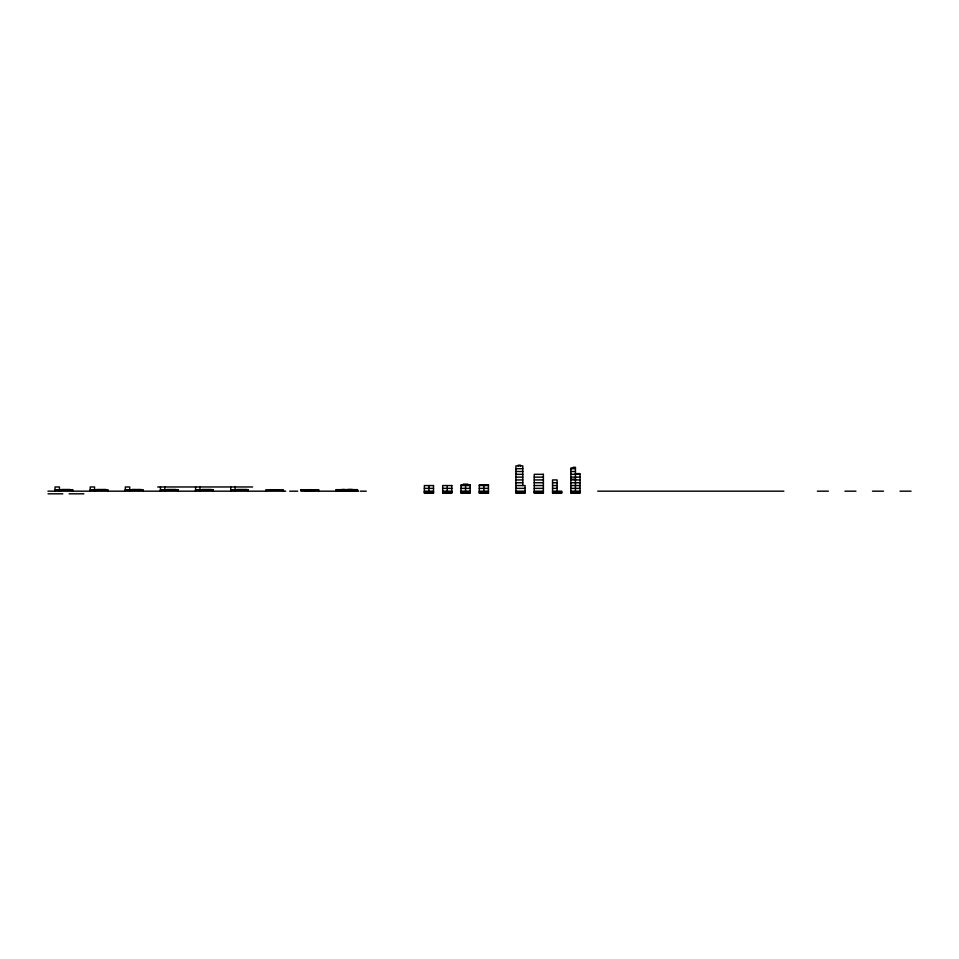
<?xml version="1.0" encoding="UTF-8"?>
<svg xmlns="http://www.w3.org/2000/svg" width="959" height="959" viewBox="0 0 959 959"><rect width="100%" height="100%" fill="white"/><g stroke="black" fill="none" stroke-linecap="round" stroke-linejoin="round"><path stroke-width="1.44" d="M336.118 489.665L357.587 489.641L357.587 490.912L342.231 490.912L342.231 489.641M575.436 467.992L570.857 467.992L570.857 493.286L580.015 493.286L580.015 473.614L575.436 473.614M515.918 468.699L522.787 468.699M570.857 468.699L575.436 468.699M515.918 471.504L522.787 471.504M570.857 471.504L575.436 471.504M515.918 474.321L522.787 474.321M570.857 474.321L580.015 474.321M515.918 477.126L522.787 477.126M534.235 477.126L543.393 477.126M570.857 477.126L580.015 477.126M570.857 479.236L575.436 479.236M515.918 479.932L522.787 479.932M534.235 479.932L543.393 479.932M570.857 479.932L580.015 479.932M515.918 482.749L522.787 482.749M534.235 482.749L543.393 482.749M552.552 482.749L557.119 482.749M570.857 482.749L580.015 482.749M460.979 485.554L470.138 485.554M479.296 485.554L488.455 485.554M515.918 485.554L525.076 485.554L525.076 493.286L515.918 493.286L515.918 465.882L522.787 465.882L522.787 485.554M534.235 485.554L543.393 485.554M552.552 485.554L557.119 485.554M570.857 485.554L580.015 485.554M157.696 486.968L252.625 486.968M424.358 488.371L433.516 488.371M442.674 488.371L451.833 488.371M460.979 488.371L470.138 488.371M479.296 488.371L488.455 488.371M515.918 488.371L525.076 488.371M534.235 488.371L543.393 488.371M552.552 488.371L557.119 488.371M570.857 488.371L580.015 488.371M61.628 489.498L70.067 489.498M96.763 489.498L105.91 489.498M131.886 489.498L140.985 489.498M166.758 489.498L176.12 489.498M201.87 489.498L211.304 489.498M236.753 489.498L246.966 489.498M347.721 489.438L352.337 489.438M55.059 489.713L72.632 489.713L72.632 491.176M90.194 489.713L107.756 489.713L107.756 491.176M125.329 489.713L142.891 489.713L142.891 491.176M270.246 489.713L279.021 489.713M300.982 489.713L318.544 489.713M59.458 489.773L72.632 489.773M94.581 489.773L107.756 489.773M125.329 489.773L142.891 489.773M164.852 489.773L178.026 489.773M199.975 489.773L213.15 489.773M235.111 489.773L248.285 489.773M300.982 489.773L318.544 489.773M47.95 491.176L285.734 491.176M289.678 491.176L297.698 491.176M358.534 491.176L300.982 491.176L300.982 489.581M360.344 491.176L366.29 491.176M424.358 491.176L433.516 491.176M442.674 491.176L451.833 491.176M460.979 491.176L470.138 491.176M479.296 491.176L488.455 491.176M515.918 491.176L525.076 491.176M534.235 491.176L543.393 491.176M552.552 491.176L561.698 491.176L561.698 493.286L552.552 493.286L552.552 479.932L557.119 479.932L557.119 491.176M570.857 491.176L580.015 491.176M597.721 491.176L783.875 491.176M817.368 491.176L828.384 491.176M844.927 491.176L855.943 491.176M872.474 491.176L883.491 491.176M900.033 491.176L911.05 491.176M424.358 491.883L433.516 491.883M442.674 491.883L451.833 491.883M460.979 491.883L470.138 491.883M479.296 491.883L488.455 491.883M515.918 491.883L525.076 491.883M534.235 491.883L543.393 491.883M552.552 491.883L561.698 491.883M570.857 491.883L580.015 491.883M424.358 492.578L433.516 492.578M442.674 492.578L451.833 492.578M460.979 492.578L470.138 492.578M479.296 492.578L488.455 492.578M515.918 492.578L525.076 492.578M534.235 492.578L543.393 492.578M552.552 492.578L561.698 492.578M570.857 492.578L580.015 492.578M48.058 493.813L62.814 493.813M69.132 493.813L83.889 493.813M575.436 491.176L575.436 467.285L573.146 467.285L573.146 467.992M575.436 491.883L575.436 493.286M557.119 491.883L557.119 493.286M538.814 491.883L538.814 493.286M520.497 465.882L520.497 465.187L518.208 465.187L518.208 465.882M520.497 491.883L520.497 493.286M483.875 484.858L483.875 491.176M483.875 491.883L483.875 493.286M467.848 484.858L467.848 484.151L463.269 484.151L463.269 484.858M465.559 484.858L465.559 491.176M465.559 491.883L465.559 493.286M447.254 485.554L447.254 491.176M447.254 491.883L447.254 493.286M428.937 485.554L428.937 491.176M428.937 491.883L428.937 493.286M346.067 489.641L342.231 489.438L342.231 490.912M318.544 489.581L318.544 491.176M314.156 489.713L314.156 491.176M312.514 489.713L312.514 491.176M311.411 489.773L311.411 491.176M310.704 489.581L310.704 491.176M308.834 489.581L308.834 491.176M308.115 489.773L308.115 491.176M307.024 489.713L307.024 491.176M305.37 489.713L305.37 491.176M283.42 491.176L283.42 489.773L265.847 489.773L265.847 491.176M248.285 491.176L248.285 489.713L230.723 489.713L230.723 491.176L230.723 486.968M235.111 486.968L235.111 491.176M213.15 491.176L213.15 489.713L195.588 489.713L195.588 491.176L195.588 486.968M199.975 486.968L199.975 491.176M178.026 491.176L178.026 489.713L160.453 489.713L160.453 491.176L160.453 486.968M164.852 486.968L164.852 491.176M129.717 491.176L129.717 486.968L125.329 486.968L125.329 491.176M94.581 491.176L94.581 486.968L90.194 486.968L90.194 491.176M59.458 491.176L59.458 486.968L55.059 486.968L55.059 491.176M543.393 474.321L534.235 474.321L534.235 493.286L543.393 493.286L543.393 474.321M470.138 484.858L460.979 484.858L460.979 493.286L470.138 493.286L470.138 484.858M488.455 484.858L479.296 484.858L479.296 493.286L488.455 493.286L488.455 484.858M433.516 485.554L424.358 485.554L424.358 493.286L433.516 493.286L433.516 485.554M451.833 485.554L442.674 485.554L442.674 493.286L451.833 493.286L451.833 485.554M353.679 489.773L336.118 489.773L336.118 491.176L353.679 491.152L353.679 489.773"/></g></svg>
